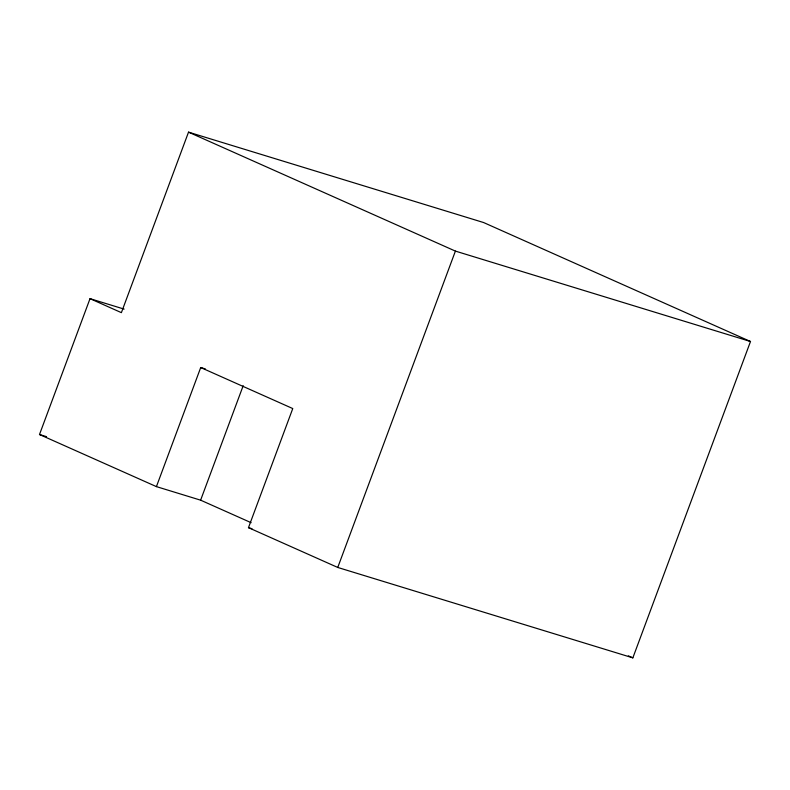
<?xml version="1.0" encoding="UTF-8"?>
<svg xmlns="http://www.w3.org/2000/svg" width="790" height="790" viewBox="0 0 790 790"><rect width="100%" height="100%" fill="white"/><g stroke="black" fill="none" stroke-linecap="round" stroke-linejoin="round"><path stroke-width="1.19" d="M251.131 522.684L200.62 500.169L156.42 486.62L39.5 434.51L90.02 298.66L124.119 309.107M156.42 486.62L200.719 367.528L292.764 408.558L248.475 527.661L337.755 567.457L632.849 657.853L750.5 341.507L483.618 222.543L188.524 132.147L121.393 312.652L90.02 298.66M200.62 500.169L243.192 385.698M337.755 567.457L455.405 251.102L188.524 132.147M455.405 251.102L750.5 341.507M200.719 367.528L205.37 368.95M39.5 434.51L46.551 436.673M248.475 527.661L251.971 528.727M628.346 655.848L632.849 657.853"/></g></svg>
